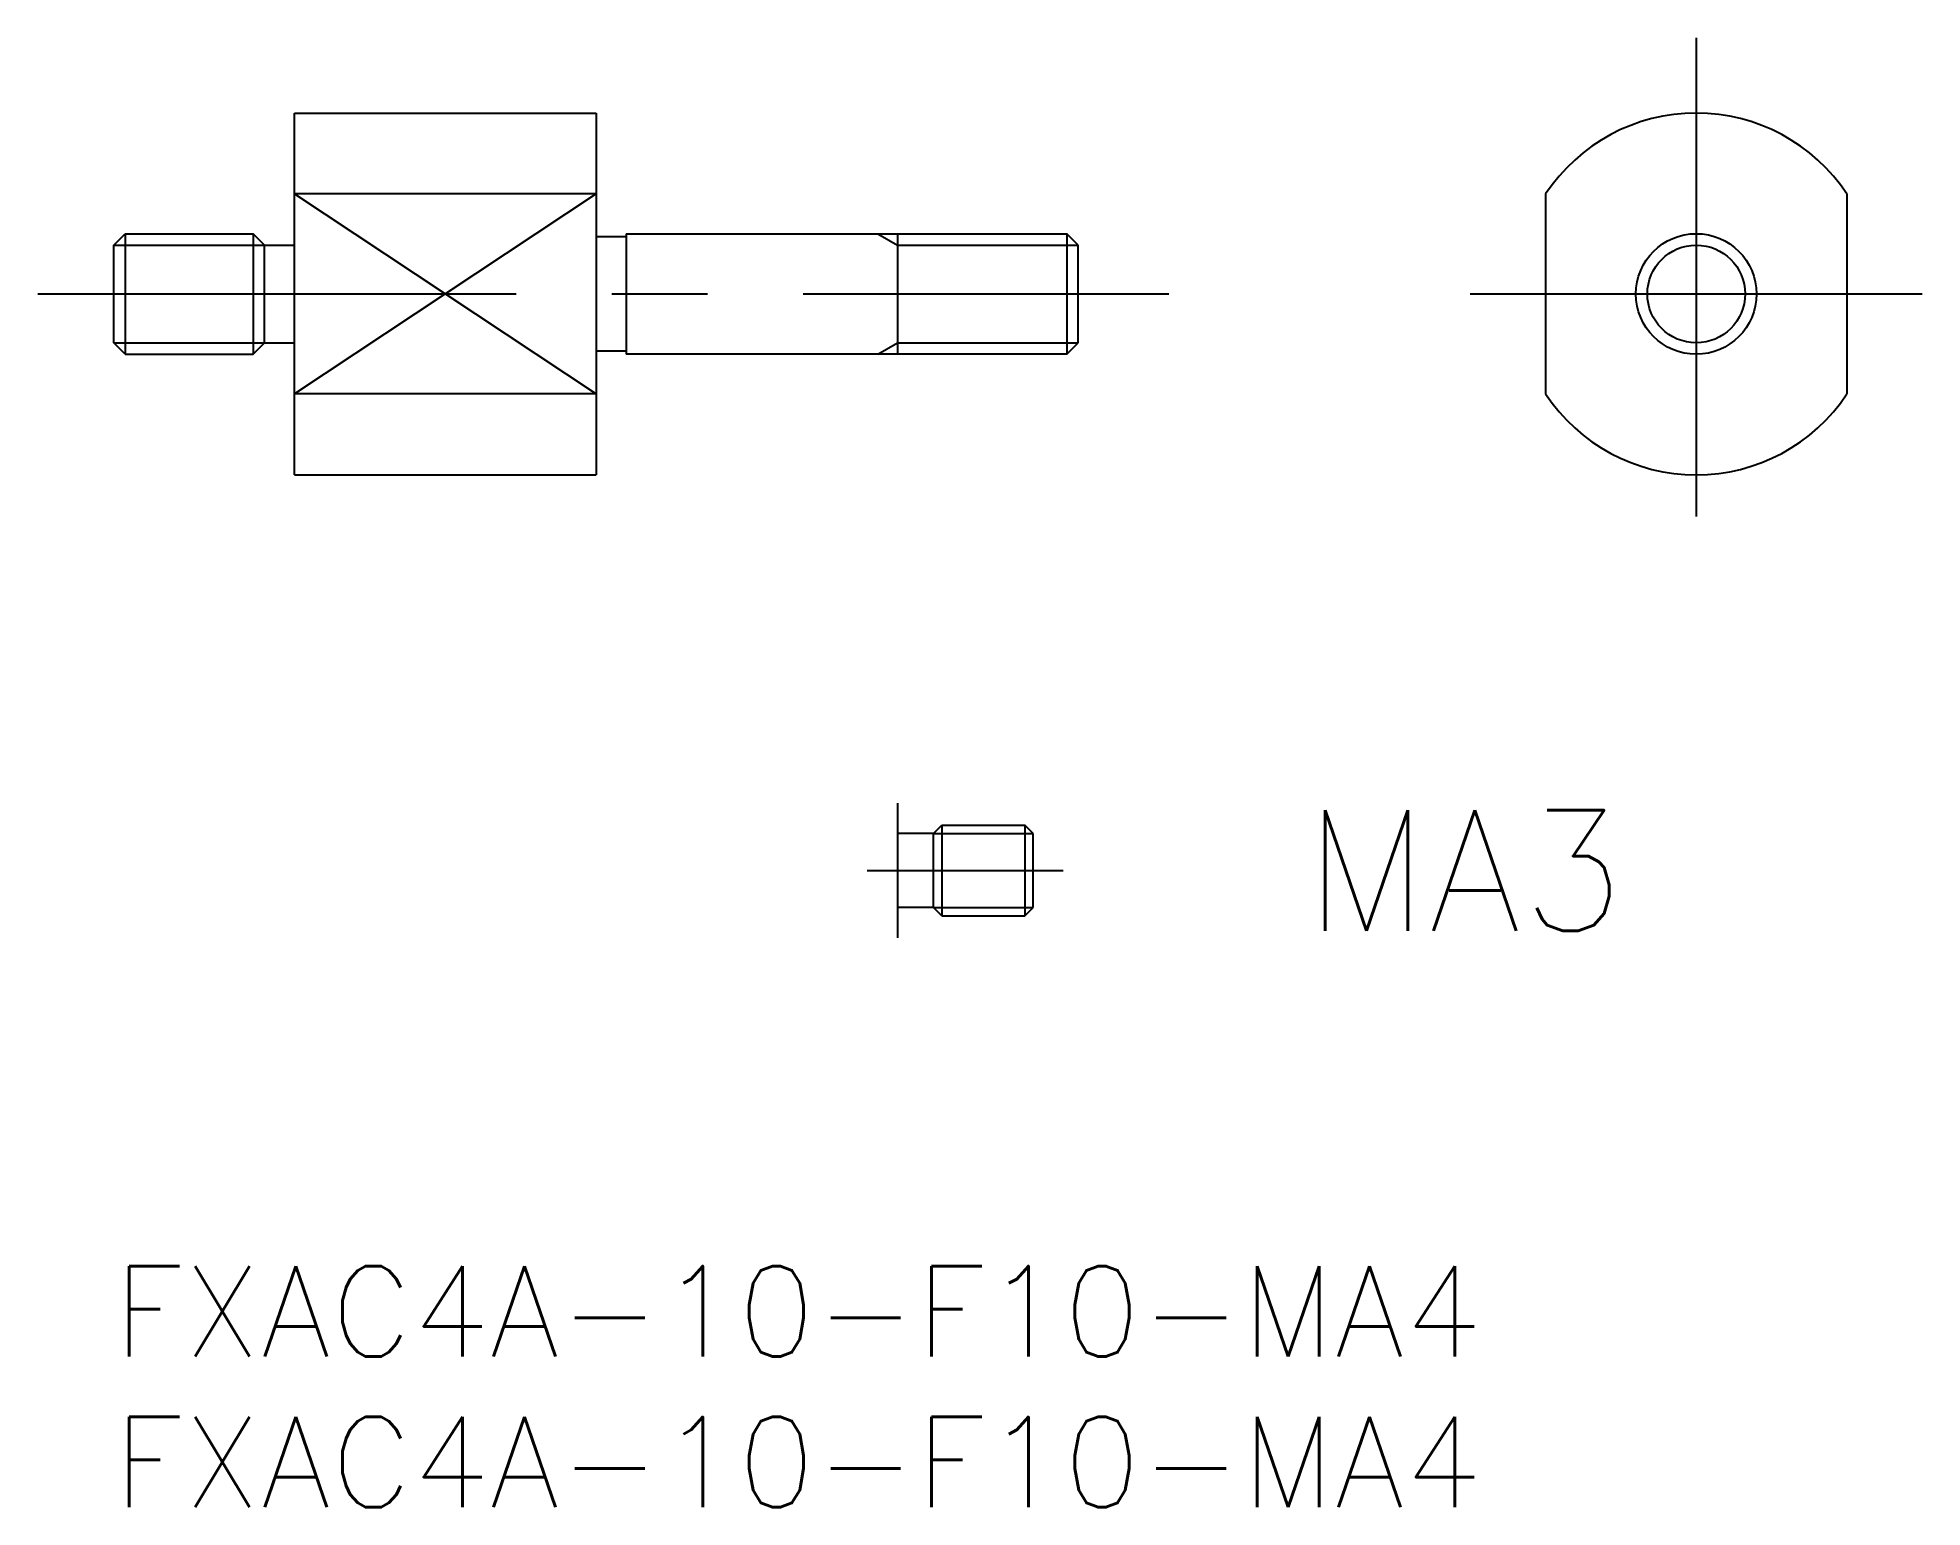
# Model space of a CAD drawing. Extents: x -2.5 to 60, y -8 to 40.7.
import ezdxf

# ---------------------------------------------------------------- set-up
doc = ezdxf.new("R2010")
doc.units = 0
doc.header["$LTSCALE"] = 0.5
doc.linetypes.add('CENTER', pattern=[50.8, 31.75, -6.35, 6.35, -6.35])
for name, color, linetype in [('MSM_CENTER', 1, 'CENTER'), ('MSM_CONTINUOUS', 7, 'CONTINUOUS'), ('MSM_NARROW', 5, 'CONTINUOUS'), ('MSM_PART_NUMBER', 7, 'CONTINUOUS')]:
    doc.layers.add(name, color=color, linetype=linetype)
doc.styles.get("Standard").update_dxf_attribs({"font": 'txt.shx', "height": 3, "bigfont": 'bigfont.shx'})

# ---------------------------------------------------------------- blocks, each defined once
blk = doc.blocks.new('*U4')
at = {"layer": 'MSM_PART_NUMBER'}
blk.add_text('FXAC4A-10-F10-MA4', height=3, dxfattribs=at).set_placement((0, -3))
blk = doc.blocks.new('*U5')
at = {"layer": 'MSM_PART_NUMBER'}
blk.add_text('FXAC4A-10-F10-MA4', height=3, dxfattribs=at).set_placement((0, -8))
blk = doc.blocks.new('*U6')
at = {"layer": 'MSM_PART_NUMBER'}
blk.add_text('MA3', height=4, dxfattribs=at).set_placement((39.5, 11.121))

msp = doc.modelspace()

# ---------------------------------------------------------------- linework, layer by layer
at = {"layer": 'MSM_CENTER'}
for p, q in [((52.5, 40.742), (52.5, 23.742)), ((-2.523, 32.242), (35, 32.242)), ((45, 32.242), (60, 32.242)), ((25, 13.121), (31.5, 13.121))]:
    msp.add_line(p, q, dxfattribs=at)
at = {"layer": 'MSM_CONTINUOUS'}
for p, q in [((6, 26.242), (6, 38.242)), ((6, 38.242), (16, 38.242)), ((16, 38.242), (16, 26.242)), ((16, 35.559), (6, 35.559)), ((47.5, 35.559), (47.5, 28.925)), ((57.5, 35.559), (57.5, 28.925)), ((0, 33.863), (0.379, 34.242)), ((0, 30.621), (0, 33.863)), ((0.379, 34.242), (4.621, 34.242)), ((0.379, 34.242), (0.379, 30.242)), ((5, 33.863), (4.621, 34.242)), ((4.621, 34.242), (4.621, 30.242)), ((5, 30.621), (5, 33.863)), ((5, 33.863), (6, 33.863)), ((17, 34.142), (16, 34.142)), ((17, 34.242), (31.621, 34.242)), ((17, 34.242), (17, 30.242)), ((26, 34.242), (26, 30.242)), ((32, 33.863), (31.621, 34.242)), ((31.621, 34.242), (31.621, 30.242)), ((32, 30.621), (32, 33.863)), ((0.379, 30.242), (0, 30.621)), ((0.379, 30.242), (4.621, 30.242)), ((4.621, 30.242), (5, 30.621)), ((5, 30.621), (6, 30.621)), ((17, 30.342), (16, 30.342)), ((31.621, 30.242), (17, 30.242)), ((31.621, 30.242), (32, 30.621)), ((16, 28.925), (6, 28.925)), ((6, 26.242), (16, 26.242)), ((26, 15.35), (26, 10.892)), ((27.2, 14.35), (27.47, 14.621)), ((27.47, 14.621), (30.229, 14.621)), ((27.47, 14.621), (27.47, 11.621)), ((30.5, 14.35), (30.229, 14.621)), ((30.229, 14.621), (30.229, 11.621)), ((27.2, 14.35), (26, 14.35)), ((27.2, 11.891), (27.2, 14.35)), ((30.5, 11.891), (30.5, 14.35)), ((27.2, 11.891), (26, 11.891)), ((27.47, 11.621), (27.2, 11.891)), ((30.229, 11.621), (30.5, 11.891)), ((27.47, 11.621), (30.229, 11.621))]:
    msp.add_line(p, q, dxfattribs=at)
msp.add_circle((52.5, 32.242), 2, dxfattribs=at)
for start, end in [(33.55731, 146.44269), (213.55731, 326.44269)]:
    msp.add_arc((52.5, 32.242), 6, start, end, dxfattribs=at)
at = {"layer": 'MSM_NARROW'}
for p, q in [((6, 35.559), (16, 28.925)), ((16, 35.559), (6, 28.925)), ((0, 33.863), (5, 33.863)), ((25.344, 34.242), (26, 33.863)), ((26, 33.863), (32, 33.863)), ((0, 30.621), (5, 30.621)), ((25.344, 30.242), (26, 30.621)), ((26, 30.621), (32, 30.621)), ((27.2, 14.35), (30.5, 14.35)), ((27.2, 11.891), (30.5, 11.891))]:
    msp.add_line(p, q, dxfattribs=at)
msp.add_circle((52.5, 32.242), 1.621, dxfattribs=at)

# ---------------------------------------------------------------- block references
at = {"layer": 'MSM_CONTINUOUS'}
for name in ['*U6', '*U4', '*U5']:
    msp.add_blockref(name, (0, 0), dxfattribs=at)

doc.saveas('drawing.dxf')
